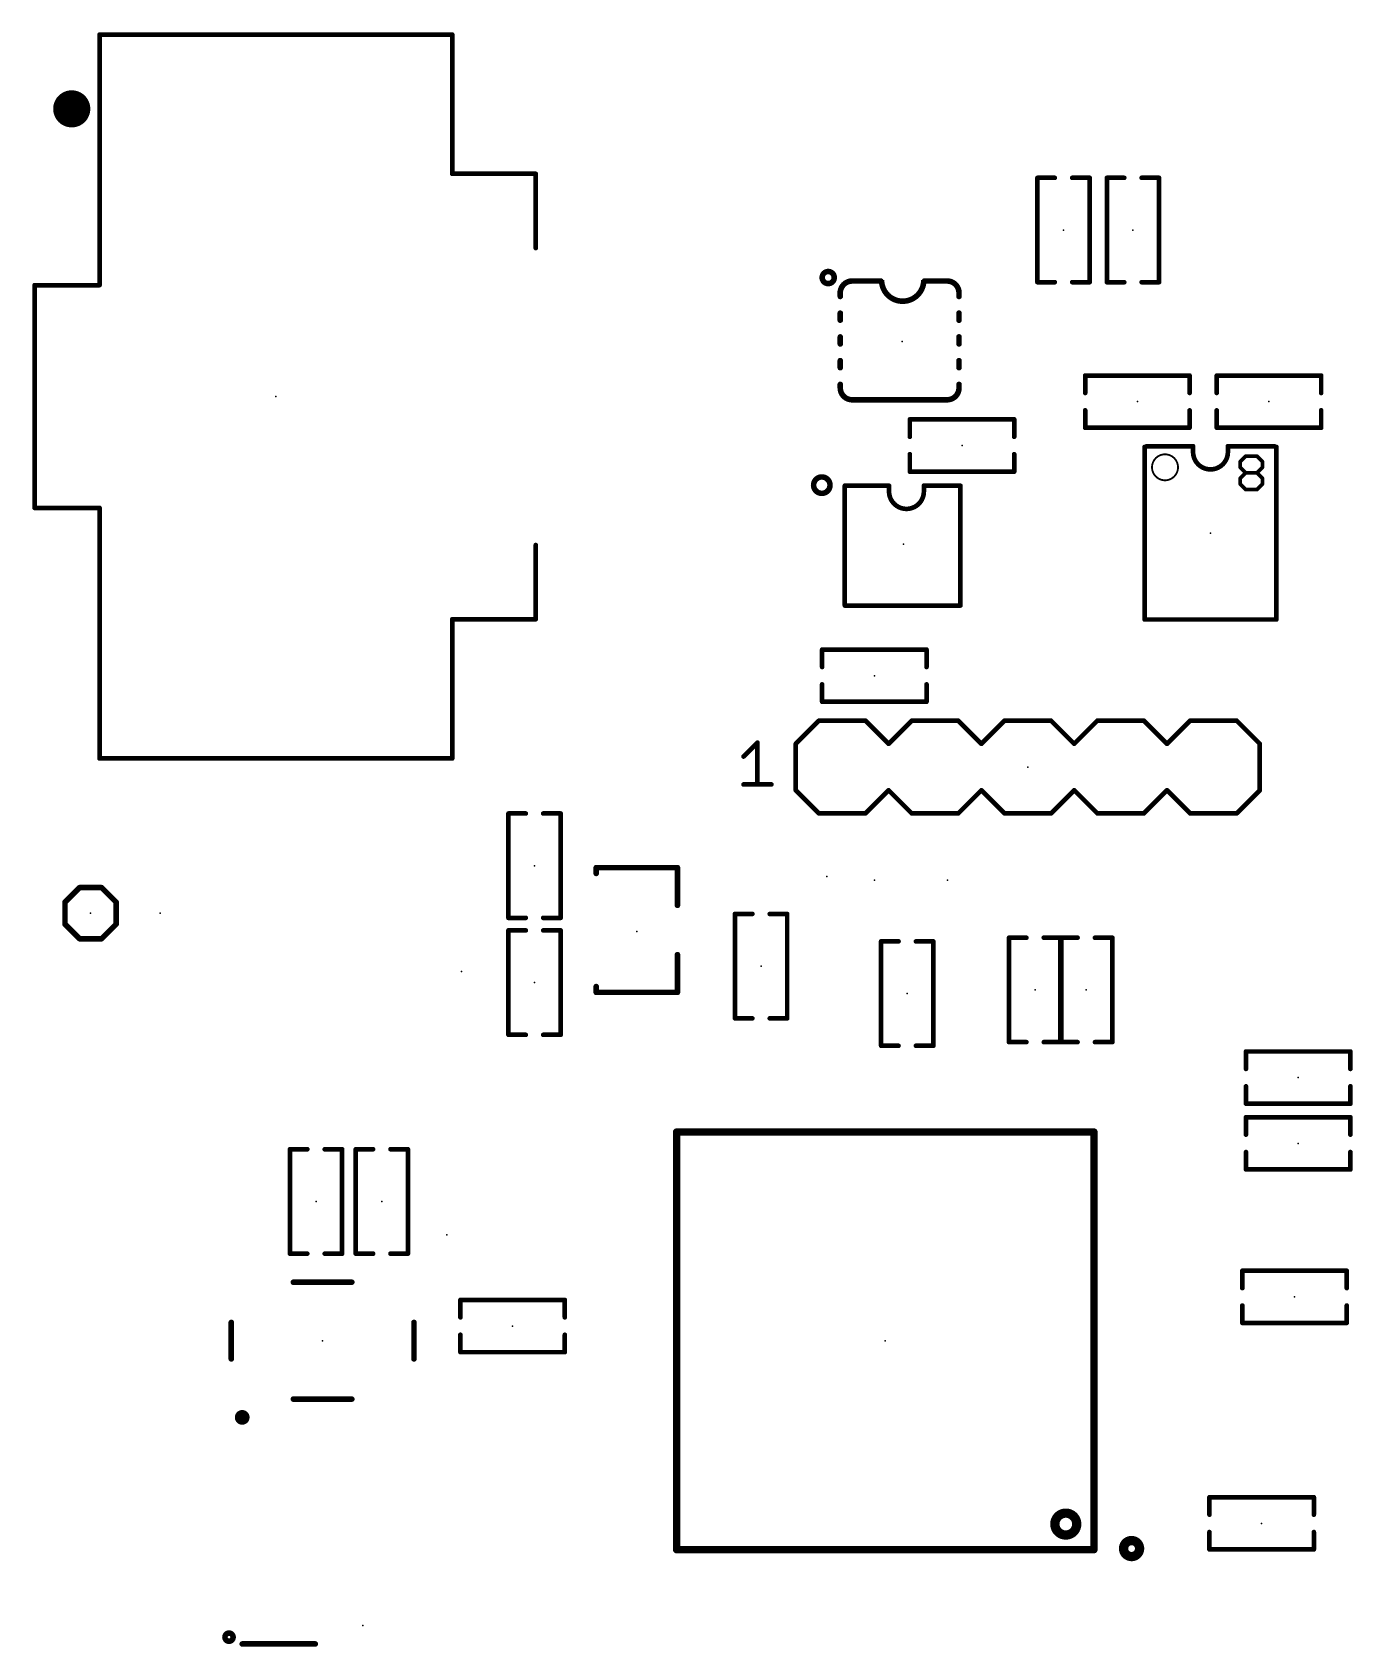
# Model space of a CAD drawing. Extents: x -49 to 146, y -19 to 112.
# Drawn here: x 79.95 to 116.09, y 25.52 to 69.71 of the extents above; entities that cross this region are included whole.
import ezdxf

# ---------------------------------------------------------------- set-up
doc = ezdxf.new("R2010")
doc.units = 0
doc.layers.add('21', color=253, linetype='CONTINUOUS')
doc.layers.add('23', color=7, linetype='CONTINUOUS')

msp = doc.modelspace()

# ---------------------------------------------------------------- linework, layer by layer
at = {"layer": '21'}
for points, const_width in [([(81.796, 69.6778, 1), (81.796, 69.6142)], 0.0635), ([(81.8278, 69.646, 1), (81.7643, 69.646)], 0.0635), ([(91.4798, 69.646, 1), (91.4163, 69.646)], 0.0635), ([(91.448, 69.6142, 1), (91.448, 69.6778)], 0.0635), ([(81.034, 67.36, 1), (81.034, 67.868, 1), (81.034, 67.36)], 0.508), ([(91.448, 65.8678, 1), (91.448, 65.8042)], 0.0635), ([(91.4163, 65.836, 1), (91.4798, 65.836)], 0.0635), ([(93.7658, 65.836, 1), (93.7023, 65.836)], 0.0635), ([(93.734, 65.8042, 1), (93.734, 65.8678)], 0.0635), ([(107.4954, 65.7268, 1), (107.4318, 65.7268)], 0.0635), ([(107.4636, 65.7585, 1), (107.4636, 65.695)], 0.0635), ([(107.9399, 65.695, 1), (107.9399, 65.7585)], 0.0635), ([(108.4161, 65.7585, 1), (108.4161, 65.695)], 0.0635), ([(108.9242, 65.7268, 1), (108.8607, 65.7268)], 0.0635), ([(108.8924, 65.695, 1), (108.8924, 65.7585)], 0.0635), ([(109.3636, 65.7585, 1), (109.3636, 65.695)], 0.0635), ([(109.3954, 65.7268, 1), (109.3319, 65.7268)], 0.0635), ([(109.8399, 65.695, 1), (109.8399, 65.7585)], 0.0635), ([(110.3161, 65.7585, 1), (110.3161, 65.695)], 0.0635), ([(110.8242, 65.7268, 1), (110.7606, 65.7268)], 0.0635), ([(110.7924, 65.695, 1), (110.7924, 65.7585)], 0.0635), ([(93.7023, 63.804, 1), (93.7658, 63.804)], 0.0635), ([(101.7376, 62.8314, 1), (101.7376, 63.1616, 1), (101.7376, 62.8314)], 0.1524), ([(80.0498, 62.788, 1), (79.9862, 62.788)], 0.0635), ([(80.018, 62.8198, 1), (80.018, 62.7563)], 0.0635), ([(81.7643, 62.788, 1), (81.8278, 62.788)], 0.0635), ([(81.796, 62.7563, 1), (81.796, 62.8198)], 0.0635), ([(102.3923, 62.9017, 0.4142), (102.0673, 62.5767)], 0.1524), ([(102.3923, 62.9398, 1), (102.3923, 62.8636)], 0.0762), ([(102.3923, 62.8636, 1), (102.3923, 62.9398)], 0.0762), ([(103.198, 62.9267, 1), (104.3537, 62.9267)], 0.1524), ([(103.1762, 62.8636, 1), (103.1762, 62.9398)], 0.0762), ([(104.3735, 62.9398, 1), (104.3735, 62.8636)], 0.0762), ([(105.3173, 62.5767, 0.4142), (104.9923, 62.9017)], 0.1524), ([(104.9923, 62.9398, 1), (104.9923, 62.8636)], 0.0762), ([(104.9923, 62.8636, 1), (104.9923, 62.9398)], 0.0762), ([(107.4318, 62.8692, 1), (107.4954, 62.8692)], 0.0635), ([(107.4636, 62.901, 1), (107.4636, 62.8375)], 0.0635), ([(107.9399, 62.8375, 1), (107.9399, 62.901)], 0.0635), ([(108.4161, 62.901, 1), (108.4161, 62.8375)], 0.0635), ([(108.8607, 62.8692, 1), (108.9242, 62.8692)], 0.0635), ([(108.8924, 62.8375, 1), (108.8924, 62.901)], 0.0635), ([(109.3636, 62.901, 1), (109.3636, 62.8375)], 0.0635), ([(109.3319, 62.8692, 1), (109.3954, 62.8692)], 0.0635), ([(109.8399, 62.8375, 1), (109.8399, 62.901)], 0.0635), ([(110.3161, 62.901, 1), (110.3161, 62.8375)], 0.0635), ([(110.7606, 62.8692, 1), (110.8242, 62.8692)], 0.0635), ([(110.7924, 62.8375, 1), (110.7924, 62.901)], 0.0635), ([(102.1054, 62.6167, 1), (102.0292, 62.6167)], 0.0762), ([(102.0292, 62.5767, 1), (102.1054, 62.5767)], 0.0762), ([(102.0292, 62.4797, 1), (102.1054, 62.4797)], 0.0762), ([(105.3554, 62.5767, 1), (105.2792, 62.5767)], 0.0762), ([(105.2792, 62.5767, 1), (105.3554, 62.5767)], 0.0762), ([(105.2792, 62.4797, 1), (105.3554, 62.4797)], 0.0762), ([(102.1054, 62.0227, 1), (102.0292, 62.0227)], 0.0762), ([(102.0292, 61.8297, 1), (102.1054, 61.8297)], 0.0762), ([(105.3554, 62.0227, 1), (105.2792, 62.0227)], 0.0762), ([(105.2792, 61.8297, 1), (105.3554, 61.8297)], 0.0762), ([(102.1054, 61.3727, 1), (102.0292, 61.3727)], 0.0762), ([(105.3554, 61.3727, 1), (105.2792, 61.3727)], 0.0762), ([(102.0292, 61.1797, 1), (102.1054, 61.1797)], 0.0762), ([(105.2792, 61.1797, 1), (105.3554, 61.1797)], 0.0762), ([(102.1054, 60.7227, 1), (102.0292, 60.7227)], 0.0762), ([(102.0292, 60.5297, 1), (102.1054, 60.5297)], 0.0762), ([(105.3554, 60.7227, 1), (105.2792, 60.7227)], 0.0762), ([(105.2792, 60.5297, 1), (105.3554, 60.5297)], 0.0762), ([(102.1054, 60.0727, 1), (102.0292, 60.0727)], 0.0762), ([(105.3554, 60.0727, 1), (105.2792, 60.0727)], 0.0762), ([(108.7712, 60.3462, 1), (108.7712, 60.2827)], 0.0635), ([(108.803, 60.3144, 1), (108.7395, 60.3144)], 0.0635), ([(111.6606, 60.3144, 1), (111.597, 60.3144)], 0.0635), ([(111.6288, 60.2827, 1), (111.6288, 60.3462)], 0.0635), ([(112.403, 60.3144, 1), (112.3394, 60.3144)], 0.0635), ([(112.3712, 60.3462, 1), (112.3712, 60.2827)], 0.0635), ([(115.2606, 60.3144, 1), (115.1971, 60.3144)], 0.0635), ([(115.2288, 60.2827, 1), (115.2288, 60.3462)], 0.0635), ([(102.0673, 59.9767, 0.4142), (102.3923, 59.6517)], 0.1524), ([(102.1054, 59.9767, 1), (102.0292, 59.9767)], 0.0762), ([(102.0292, 59.9767, 1), (102.1054, 59.9767)], 0.0762), ([(102.3923, 59.6898, 1), (102.3923, 59.6136)], 0.0762), ([(102.3923, 59.6136, 1), (102.3923, 59.6898)], 0.0762), ([(104.9923, 59.6517, 0.4142), (105.3173, 59.9767)], 0.1524), ([(104.9923, 59.6898, 1), (104.9923, 59.6136)], 0.0762), ([(104.9923, 59.6136, 1), (104.9923, 59.6898)], 0.0762), ([(105.3554, 59.9767, 1), (105.2792, 59.9767)], 0.0762), ([(105.2792, 59.9767, 1), (105.3554, 59.9767)], 0.0762), ([(108.7395, 59.8381, 1), (108.803, 59.8381)], 0.0635), ([(111.597, 59.8381, 1), (111.6606, 59.8381)], 0.0635), ([(112.3394, 59.8381, 1), (112.403, 59.8381)], 0.0635), ([(115.1971, 59.8381, 1), (115.2606, 59.8381)], 0.0635), ([(108.803, 59.3619, 1), (108.7395, 59.3619)], 0.0635), ([(111.6606, 59.3619, 1), (111.597, 59.3619)], 0.0635), ([(112.403, 59.3619, 1), (112.3394, 59.3619)], 0.0635), ([(115.2606, 59.3619, 1), (115.1971, 59.3619)], 0.0635), ([(103.9712, 59.1462, 1), (103.9712, 59.0827)], 0.0635), ([(104.003, 59.1144, 1), (103.9395, 59.1144)], 0.0635), ([(106.8606, 59.1144, 1), (106.797, 59.1144)], 0.0635), ([(106.8288, 59.0827, 1), (106.8288, 59.1462)], 0.0635), ([(108.7712, 58.9174, 1), (108.7712, 58.8539)], 0.0635), ([(108.7395, 58.8856, 1), (108.803, 58.8856)], 0.0635), ([(111.597, 58.8856, 1), (111.6606, 58.8856)], 0.0635), ([(111.6288, 58.8539, 1), (111.6288, 58.9174)], 0.0635), ([(112.3394, 58.8856, 1), (112.403, 58.8856)], 0.0635), ([(112.3712, 58.9174, 1), (112.3712, 58.8539)], 0.0635), ([(115.1971, 58.8856, 1), (115.2606, 58.8856)], 0.0635), ([(115.2288, 58.8539, 1), (115.2288, 58.9174)], 0.0635), ([(103.9395, 58.6381, 1), (104.003, 58.6381)], 0.0635), ([(106.797, 58.6381, 1), (106.8606, 58.6381)], 0.0635), ([(110.4284, 58.3622, 1), (110.3649, 58.3622)], 0.0635), ([(110.4537, 58.413, 1), (110.4537, 58.3494)], 0.0635), ([(111.7555, 58.3812, 1), (111.692, 58.3812)], 0.0635), ([(111.7237, 58.3494, 1), (111.7237, 58.413)], 0.0635), ([(112.6763, 58.413, 1), (112.6763, 58.3494)], 0.0635), ([(112.7081, 58.3812, 1), (112.6446, 58.3812)], 0.0635), ([(113.9463, 58.3494, 1), (113.9463, 58.413)], 0.0635), ([(114.0352, 58.3622, 1), (113.9716, 58.3622)], 0.0635), ([(104.003, 58.1619, 1), (103.9395, 58.1619)], 0.0635), ([(106.8606, 58.1619, 1), (106.797, 58.1619)], 0.0635), ([(110.9554, 57.4478, 1), (110.9554, 58.159, 1), (110.9554, 57.4478)], 0.0508), ([(111.7237, 58.2225, 1), (112.6763, 58.2225)], 0.127), ([(111.7555, 58.2225, 1), (111.692, 58.2225)], 0.0635), ([(111.692, 58.2225, 1), (111.7555, 58.2225)], 0.0635), ([(112.7081, 58.2225, 1), (112.6446, 58.2225)], 0.0635), ([(112.6446, 58.2225, 1), (112.7081, 58.2225)], 0.0635), ([(113.0382, 57.9565, 1), (112.9874, 57.9565)], 0.0508), ([(112.9948, 57.9744, 1), (113.0308, 57.9385)], 0.0508), ([(113.1653, 58.1344, 1), (113.1653, 58.0836)], 0.0508), ([(113.1833, 58.091, 1), (113.1474, 58.1269)], 0.0508), ([(113.4884, 58.1269, 1), (113.4524, 58.091)], 0.0508), ([(113.4704, 58.0836, 1), (113.4704, 58.1344)], 0.0508), ([(113.6483, 57.9565, 1), (113.5975, 57.9565)], 0.0508), ([(113.605, 57.9385, 1), (113.6409, 57.9744)], 0.0508), ([(101.5625, 57.0906, 1), (101.5625, 57.5394, 1), (101.5625, 57.0906)], 0.1524), ([(103.9712, 57.7174, 1), (103.9712, 57.6538)], 0.0635), ([(103.9395, 57.6856, 1), (104.003, 57.6856)], 0.0635), ([(106.797, 57.6856, 1), (106.8606, 57.6856)], 0.0635), ([(106.8288, 57.6538, 1), (106.8288, 57.7174)], 0.0635), ([(113.0308, 57.8219, 1), (112.9948, 57.786)], 0.0508), ([(112.9874, 57.8039, 1), (113.0382, 57.8039)], 0.0508), ([(113.0382, 57.4989, 1), (112.9874, 57.4989)], 0.0508), ([(112.9948, 57.5168, 1), (113.0308, 57.4809)], 0.0508), ([(113.1653, 57.6768, 1), (113.1653, 57.626)], 0.0508), ([(113.1833, 57.6334, 1), (113.1474, 57.6694)], 0.0508), ([(113.1474, 57.6334, 1), (113.1833, 57.6694)], 0.0508), ([(113.4884, 57.6694, 1), (113.4524, 57.6334)], 0.0508), ([(113.4524, 57.6694, 1), (113.4884, 57.6334)], 0.0508), ([(113.4704, 57.626, 1), (113.4704, 57.6768)], 0.0508), ([(113.5975, 57.8039, 1), (113.6483, 57.8039)], 0.0508), ([(113.6483, 57.4989, 1), (113.5975, 57.4989)], 0.0508), ([(113.6409, 57.786, 1), (113.605, 57.8219)], 0.0508), ([(113.605, 57.4809, 1), (113.6409, 57.5168)], 0.0508), ([(102.2236, 57.2992, 1), (102.16, 57.2992)], 0.0635), ([(102.1962, 57.3317, 1), (102.1962, 57.2683)], 0.0635), ([(103.4349, 57.2999, 1), (103.3714, 57.2999)], 0.0635), ([(103.4031, 57.1412, 1), (104.3557, 57.1412)], 0.127), ([(103.4349, 57.1412, 1), (103.3714, 57.1412)], 0.0635), ([(103.3714, 57.1412, 1), (103.4349, 57.1412)], 0.0635), ([(103.4031, 57.2682, 1), (103.4031, 57.3316)], 0.0635), ([(104.3875, 57.2999, 1), (104.3239, 57.2999)], 0.0635), ([(104.3875, 57.1412, 1), (104.3239, 57.1412)], 0.0635), ([(104.3239, 57.1412, 1), (104.3875, 57.1412)], 0.0635), ([(104.3557, 57.3316, 1), (104.3557, 57.2682)], 0.0635), ([(105.3892, 57.2992, 1), (105.3256, 57.2992)], 0.0635), ([(105.3545, 57.2683, 1), (105.3545, 57.3317)], 0.0635), ([(113.0308, 57.3643, 1), (112.9948, 57.3284)], 0.0508), ([(112.9874, 57.3463, 1), (113.0382, 57.3463)], 0.0508), ([(113.1653, 57.2192, 1), (113.1653, 57.1684)], 0.0508), ([(113.1474, 57.1758, 1), (113.1833, 57.2118)], 0.0508), ([(113.4524, 57.2118, 1), (113.4884, 57.1758)], 0.0508), ([(113.4704, 57.1684, 1), (113.4704, 57.2192)], 0.0508), ([(113.5975, 57.3463, 1), (113.6483, 57.3463)], 0.0508), ([(113.6409, 57.3284, 1), (113.605, 57.3643)], 0.0508), ([(80.018, 56.7238, 1), (80.018, 56.6602)], 0.0635), ([(79.9862, 56.692, 1), (80.0498, 56.692)], 0.0635), ([(81.8278, 56.692, 1), (81.7643, 56.692)], 0.0635), ([(81.796, 56.6602, 1), (81.796, 56.7238)], 0.0635), ([(93.7658, 55.676, 1), (93.7023, 55.676)], 0.0635), ([(102.16, 54.02, 1), (102.2236, 54.02)], 0.0635), ([(102.1918, 54.0518, 1), (102.1918, 53.9883)], 0.0635), ([(105.3256, 54.02, 1), (105.3892, 54.02)], 0.0635), ([(105.3574, 53.9883, 1), (105.3574, 54.0518)], 0.0635), ([(91.448, 53.6758, 1), (91.448, 53.6123)], 0.0635), ([(91.4798, 53.644, 1), (91.4163, 53.644)], 0.0635), ([(93.7023, 53.644, 1), (93.7658, 53.644)], 0.0635), ([(93.734, 53.6123, 1), (93.734, 53.6758)], 0.0635), ([(110.3966, 53.6696, 1), (110.3966, 53.6061)], 0.0635), ([(110.3649, 53.6378, 1), (110.4284, 53.6378)], 0.0635), ([(113.9716, 53.6378, 1), (114.0352, 53.6378)], 0.0635), ([(114.0034, 53.6061, 1), (114.0034, 53.6696)], 0.0635), ([(101.5712, 52.8462, 1), (101.5712, 52.7826)], 0.0635), ([(101.603, 52.8144, 1), (101.5395, 52.8144)], 0.0635), ([(104.4606, 52.8144, 1), (104.3971, 52.8144)], 0.0635), ([(104.4288, 52.7826, 1), (104.4288, 52.8462)], 0.0635), ([(101.5395, 52.3381, 1), (101.603, 52.3381)], 0.0635), ([(104.3971, 52.3381, 1), (104.4606, 52.3381)], 0.0635), ([(101.603, 51.8619, 1), (101.5395, 51.8619)], 0.0635), ([(104.4606, 51.8619, 1), (104.3971, 51.8619)], 0.0635), ([(101.5712, 51.4174, 1), (101.5712, 51.3539)], 0.0635), ([(101.5395, 51.3856, 1), (101.603, 51.3856)], 0.0635), ([(104.3971, 51.3856, 1), (104.4606, 51.3856)], 0.0635), ([(104.4288, 51.3539, 1), (104.4288, 51.4174)], 0.0635), ([(101.485, 50.9018, 1), (101.485, 50.8383)], 0.0635), ([(101.5075, 50.8475, 1), (101.4625, 50.8925)], 0.0635), ([(102.7775, 50.8925, 1), (102.7325, 50.8475)], 0.0635), ([(102.755, 50.8383, 1), (102.755, 50.9018)], 0.0635), ([(104.025, 50.9018, 1), (104.025, 50.8383)], 0.0635), ([(104.0475, 50.8475, 1), (104.0025, 50.8925)], 0.0635), ([(105.3175, 50.8925, 1), (105.2725, 50.8475)], 0.0635), ([(105.295, 50.8383, 1), (105.295, 50.9018)], 0.0635), ([(106.565, 50.9018, 1), (106.565, 50.8383)], 0.0635), ([(106.5875, 50.8475, 1), (106.5425, 50.8925)], 0.0635), ([(107.8575, 50.8925, 1), (107.8125, 50.8475)], 0.0635), ([(107.835, 50.8383, 1), (107.835, 50.9018)], 0.0635), ([(109.105, 50.9018, 1), (109.105, 50.8383)], 0.0635), ([(109.1275, 50.8475, 1), (109.0825, 50.8925)], 0.0635), ([(110.3975, 50.8925, 1), (110.3525, 50.8475)], 0.0635), ([(110.375, 50.8383, 1), (110.375, 50.9018)], 0.0635), ([(111.645, 50.9018, 1), (111.645, 50.8383)], 0.0635), ([(111.6675, 50.8475, 1), (111.6225, 50.8925)], 0.0635), ([(112.9375, 50.8925, 1), (112.8925, 50.8475)], 0.0635), ([(112.915, 50.8383, 1), (112.915, 50.9018)], 0.0635), ([(99.3973, 49.9088, 1), (99.4423, 49.8639)], 0.0635), ([(99.8329, 50.2677, 1), (99.7694, 50.2677)], 0.0635), ([(99.8236, 50.2452, 1), (99.7787, 50.2901)], 0.0635), ([(100.8275, 50.2575, 1), (100.8725, 50.2125)], 0.0635), ([(100.8818, 50.235, 1), (100.8183, 50.235)], 0.0635), ([(103.3675, 50.2575, 1), (103.4125, 50.2125)], 0.0635), ([(103.3675, 50.2125, 1), (103.4125, 50.2575)], 0.0635), ([(105.9075, 50.2575, 1), (105.9525, 50.2125)], 0.0635), ([(105.9075, 50.2125, 1), (105.9525, 50.2575)], 0.0635), ([(108.4475, 50.2575, 1), (108.4925, 50.2125)], 0.0635), ([(108.4475, 50.2125, 1), (108.4925, 50.2575)], 0.0635), ([(110.9875, 50.2575, 1), (111.0325, 50.2125)], 0.0635), ([(110.9875, 50.2125, 1), (111.0325, 50.2575)], 0.0635), ([(113.5818, 50.235, 1), (113.5183, 50.235)], 0.0635), ([(113.5275, 50.2125, 1), (113.5725, 50.2575)], 0.0635), ([(81.796, 49.8658, 1), (81.796, 49.8023)], 0.0635), ([(81.7643, 49.834, 1), (81.8278, 49.834)], 0.0635), ([(91.4163, 49.834, 1), (91.4798, 49.834)], 0.0635), ([(91.448, 49.8023, 1), (91.448, 49.8658)], 0.0635), ([(99.4198, 49.1555, 1), (99.4198, 49.0919)], 0.0635), ([(99.7694, 49.1237, 1), (99.8329, 49.1237)], 0.0635), ([(100.1825, 49.0919, 1), (100.1825, 49.1555)], 0.0635), ([(100.8725, 48.9875, 1), (100.8275, 48.9425)], 0.0635), ([(100.8183, 48.965, 1), (100.8818, 48.965)], 0.0635), ([(103.4125, 48.9875, 1), (103.3675, 48.9425)], 0.0635), ([(103.4125, 48.9425, 1), (103.3675, 48.9875)], 0.0635), ([(105.9525, 48.9875, 1), (105.9075, 48.9425)], 0.0635), ([(105.9525, 48.9425, 1), (105.9075, 48.9875)], 0.0635), ([(108.4925, 48.9875, 1), (108.4475, 48.9425)], 0.0635), ([(108.4925, 48.9425, 1), (108.4475, 48.9875)], 0.0635), ([(111.0325, 48.9875, 1), (110.9875, 48.9425)], 0.0635), ([(111.0325, 48.9425, 1), (110.9875, 48.9875)], 0.0635), ([(113.5183, 48.965, 1), (113.5818, 48.965)], 0.0635), ([(113.5725, 48.9425, 1), (113.5275, 48.9875)], 0.0635), ([(92.9856, 48.3606, 1), (92.9856, 48.297)], 0.0635), ([(93.0174, 48.3288, 1), (92.9539, 48.3288)], 0.0635), ([(93.4619, 48.297, 1), (93.4619, 48.3606)], 0.0635), ([(93.9381, 48.3606, 1), (93.9381, 48.297)], 0.0635), ([(94.4462, 48.3288, 1), (94.3826, 48.3288)], 0.0635), ([(94.4144, 48.297, 1), (94.4144, 48.3606)], 0.0635), ([(101.485, 48.3618, 1), (101.485, 48.2983)], 0.0635), ([(101.4625, 48.3075, 1), (101.5075, 48.3525)], 0.0635), ([(102.7325, 48.3525, 1), (102.7775, 48.3075)], 0.0635), ([(102.755, 48.2983, 1), (102.755, 48.3618)], 0.0635), ([(104.025, 48.3618, 1), (104.025, 48.2983)], 0.0635), ([(104.0025, 48.3075, 1), (104.0475, 48.3525)], 0.0635), ([(105.2725, 48.3525, 1), (105.3175, 48.3075)], 0.0635), ([(105.295, 48.2983, 1), (105.295, 48.3618)], 0.0635), ([(106.565, 48.3618, 1), (106.565, 48.2983)], 0.0635), ([(106.5425, 48.3075, 1), (106.5875, 48.3525)], 0.0635), ([(107.8125, 48.3525, 1), (107.8575, 48.3075)], 0.0635), ([(107.835, 48.2983, 1), (107.835, 48.3618)], 0.0635), ([(109.105, 48.3618, 1), (109.105, 48.2983)], 0.0635), ([(109.0825, 48.3075, 1), (109.1275, 48.3525)], 0.0635), ([(110.3525, 48.3525, 1), (110.3975, 48.3075)], 0.0635), ([(110.375, 48.2983, 1), (110.375, 48.3618)], 0.0635), ([(111.645, 48.3618, 1), (111.645, 48.2983)], 0.0635), ([(111.6225, 48.3075, 1), (111.6675, 48.3525)], 0.0635), ([(112.8925, 48.3525, 1), (112.9375, 48.3075)], 0.0635), ([(112.915, 48.2983, 1), (112.915, 48.3618)], 0.0635), ([(95.3887, 46.8844, 1), (95.3887, 46.8082)], 0.0762), ([(95.4268, 46.8463, 1), (95.3506, 46.8463)], 0.0762), ([(97.6494, 46.8463, 1), (97.5732, 46.8463)], 0.0762), ([(97.6113, 46.8082, 1), (97.6113, 46.8844)], 0.0762), ([(95.3506, 46.6875, 1), (95.4268, 46.6875)], 0.0762), ([(80.8881, 45.9, 1), (80.8119, 45.9)], 0.0762), ([(80.8231, 45.9269, 1), (80.8769, 45.8731)], 0.0762), ([(81.25, 46.3381, 1), (81.25, 46.2619)], 0.0762), ([(81.2769, 46.2731, 1), (81.2231, 46.3269)], 0.0762), ([(81.8769, 46.3269, 1), (81.8231, 46.2731)], 0.0762), ([(81.85, 46.2619, 1), (81.85, 46.3381)], 0.0762), ([(82.2881, 45.9, 1), (82.2119, 45.9)], 0.0762), ([(82.2231, 45.8731, 1), (82.2769, 45.9269)], 0.0762), ([(92.9856, 45.503, 1), (92.9856, 45.4395)], 0.0635), ([(93.4619, 45.4395, 1), (93.4619, 45.503)], 0.0635), ([(93.9381, 45.503, 1), (93.9381, 45.4395)], 0.0635), ([(94.4144, 45.4395, 1), (94.4144, 45.503)], 0.0635), ([(97.5732, 45.8144, 1), (97.6494, 45.8144)], 0.0762), ([(99.1856, 45.6106, 1), (99.1856, 45.547)], 0.0635), ([(99.2174, 45.5788, 1), (99.1539, 45.5788)], 0.0635), ([(99.6619, 45.547, 1), (99.6619, 45.6106)], 0.0635), ([(100.1381, 45.6106, 1), (100.1381, 45.547)], 0.0635), ([(100.6462, 45.5788, 1), (100.5827, 45.5788)], 0.0635), ([(100.6144, 45.547, 1), (100.6144, 45.6106)], 0.0635), ([(80.8119, 45.3, 1), (80.8881, 45.3)], 0.0762), ([(80.8769, 45.3269, 1), (80.8231, 45.2731)], 0.0762), ([(82.2119, 45.3, 1), (82.2881, 45.3)], 0.0762), ([(82.2769, 45.2731, 1), (82.2231, 45.3269)], 0.0762), ([(92.9856, 45.1606, 1), (92.9856, 45.0971)], 0.0635), ([(92.9539, 45.4712, 1), (93.0174, 45.4712)], 0.0635), ([(93.0174, 45.1288, 1), (92.9539, 45.1288)], 0.0635), ([(93.4619, 45.0971, 1), (93.4619, 45.1606)], 0.0635), ([(93.9381, 45.1606, 1), (93.9381, 45.0971)], 0.0635), ([(94.3826, 45.4712, 1), (94.4462, 45.4712)], 0.0635), ([(94.4462, 45.1288, 1), (94.3826, 45.1288)], 0.0635), ([(94.4144, 45.0971, 1), (94.4144, 45.1606)], 0.0635), ([(81.25, 44.9381, 1), (81.25, 44.8619)], 0.0762), ([(81.2231, 44.8731, 1), (81.2769, 44.9269)], 0.0762), ([(81.8231, 44.9269, 1), (81.8769, 44.8731)], 0.0762), ([(81.85, 44.8619, 1), (81.85, 44.9381)], 0.0762), ([(103.1856, 44.8606, 1), (103.1856, 44.797)], 0.0635), ([(103.2174, 44.8288, 1), (103.1539, 44.8288)], 0.0635), ([(103.6619, 44.797, 1), (103.6619, 44.8606)], 0.0635), ([(104.1381, 44.8606, 1), (104.1381, 44.797)], 0.0635), ([(104.6462, 44.8288, 1), (104.5827, 44.8288)], 0.0635), ([(104.6144, 44.797, 1), (104.6144, 44.8606)], 0.0635), ([(106.6856, 44.9606, 1), (106.6856, 44.8971)], 0.0635), ([(106.7174, 44.9288, 1), (106.6539, 44.9288)], 0.0635), ([(107.1619, 44.8971, 1), (107.1619, 44.9606)], 0.0635), ([(107.6381, 44.9606, 1), (107.6381, 44.8971)], 0.0635), ([(108.1174, 44.9288, 1), (108.0538, 44.9288)], 0.0635), ([(108.0856, 44.9606, 1), (108.0856, 44.8971)], 0.0635), ([(108.1462, 44.9288, 1), (108.0827, 44.9288)], 0.0635), ([(108.1144, 44.8971, 1), (108.1144, 44.9606)], 0.0635), ([(108.5619, 44.8971, 1), (108.5619, 44.9606)], 0.0635), ([(109.0381, 44.9606, 1), (109.0381, 44.8971)], 0.0635), ([(109.5462, 44.9288, 1), (109.4827, 44.9288)], 0.0635), ([(109.5144, 44.8971, 1), (109.5144, 44.9606)], 0.0635), ([(97.6494, 44.465, 1), (97.5732, 44.465)], 0.0762), ([(95.4268, 43.5919, 1), (95.3506, 43.5919)], 0.0762), ([(95.3887, 43.4712, 1), (95.3887, 43.395)], 0.0762), ([(95.3506, 43.4331, 1), (95.4268, 43.4331)], 0.0762), ([(97.5732, 43.4331, 1), (97.6494, 43.4331)], 0.0762), ([(97.6113, 43.395, 1), (97.6113, 43.4712)], 0.0762), ([(99.1856, 42.753, 1), (99.1856, 42.6895)], 0.0635), ([(99.1539, 42.7212, 1), (99.2174, 42.7212)], 0.0635), ([(99.6619, 42.6895, 1), (99.6619, 42.753)], 0.0635), ([(100.1381, 42.753, 1), (100.1381, 42.6895)], 0.0635), ([(100.5827, 42.7212, 1), (100.6462, 42.7212)], 0.0635), ([(100.6144, 42.6895, 1), (100.6144, 42.753)], 0.0635), ([(92.9856, 42.303, 1), (92.9856, 42.2394)], 0.0635), ([(92.9539, 42.2712, 1), (93.0174, 42.2712)], 0.0635), ([(93.4619, 42.2394, 1), (93.4619, 42.303)], 0.0635), ([(93.9381, 42.303, 1), (93.9381, 42.2394)], 0.0635), ([(94.3826, 42.2712, 1), (94.4462, 42.2712)], 0.0635), ([(94.4144, 42.2394, 1), (94.4144, 42.303)], 0.0635), ([(103.1856, 42.003, 1), (103.1856, 41.9395)], 0.0635), ([(103.1539, 41.9712, 1), (103.2174, 41.9712)], 0.0635), ([(103.6619, 41.9395, 1), (103.6619, 42.003)], 0.0635), ([(104.1381, 42.003, 1), (104.1381, 41.9395)], 0.0635), ([(104.5827, 41.9712, 1), (104.6462, 41.9712)], 0.0635), ([(104.6144, 41.9395, 1), (104.6144, 42.003)], 0.0635), ([(106.6856, 42.103, 1), (106.6856, 42.0395)], 0.0635), ([(106.6539, 42.0712, 1), (106.7174, 42.0712)], 0.0635), ([(107.1619, 42.0395, 1), (107.1619, 42.103)], 0.0635), ([(107.6381, 42.103, 1), (107.6381, 42.0395)], 0.0635), ([(108.0538, 42.0712, 1), (108.1174, 42.0712)], 0.0635), ([(108.0856, 42.103, 1), (108.0856, 42.0395)], 0.0635), ([(108.0827, 42.0712, 1), (108.1462, 42.0712)], 0.0635), ([(108.1144, 42.0395, 1), (108.1144, 42.103)], 0.0635), ([(108.5619, 42.0395, 1), (108.5619, 42.103)], 0.0635), ([(109.0381, 42.103, 1), (109.0381, 42.0395)], 0.0635), ([(109.4827, 42.0712, 1), (109.5462, 42.0712)], 0.0635), ([(109.5144, 42.0395, 1), (109.5144, 42.103)], 0.0635), ([(113.203, 41.8144, 1), (113.1394, 41.8144)], 0.0635), ([(113.1712, 41.8462, 1), (113.1712, 41.7826)], 0.0635), ([(116.0606, 41.8144, 1), (115.9971, 41.8144)], 0.0635), ([(116.0288, 41.7826, 1), (116.0288, 41.8462)], 0.0635), ([(113.1394, 41.3381, 1), (113.203, 41.3381)], 0.0635), ([(115.9971, 41.3381, 1), (116.0606, 41.3381)], 0.0635), ([(113.203, 40.8619, 1), (113.1394, 40.8619)], 0.0635), ([(116.0606, 40.8619, 1), (115.9971, 40.8619)], 0.0635), ([(113.1394, 40.3856, 1), (113.203, 40.3856)], 0.0635), ([(113.1712, 40.4174, 1), (113.1712, 40.3539)], 0.0635), ([(115.9971, 40.3856, 1), (116.0606, 40.3856)], 0.0635), ([(116.0288, 40.3539, 1), (116.0288, 40.4174)], 0.0635), ([(113.203, 40.0144, 1), (113.1394, 40.0144)], 0.0635), ([(113.1712, 40.0462, 1), (113.1712, 39.9826)], 0.0635), ([(116.0606, 40.0144, 1), (115.9971, 40.0144)], 0.0635), ([(116.0288, 39.9826, 1), (116.0288, 40.0462)], 0.0635), ([(97.6408, 39.61, 1), (97.5392, 39.61)], 0.1016), ([(97.59, 39.6608, 1), (97.59, 39.5592)], 0.1016), ([(109.0608, 39.61, 1), (108.9592, 39.61)], 0.1016), ([(109.01, 39.5592, 1), (109.01, 39.6608)], 0.1016), ([(113.1394, 39.5381, 1), (113.203, 39.5381)], 0.0635), ([(115.9971, 39.5381, 1), (116.0606, 39.5381)], 0.0635), ([(87.0374, 39.1388, 1), (86.9738, 39.1388)], 0.0635), ([(87.0056, 39.1706, 1), (87.0056, 39.1071)], 0.0635), ([(87.4819, 39.1071, 1), (87.4819, 39.1706)], 0.0635), ([(87.9581, 39.1706, 1), (87.9581, 39.1071)], 0.0635), ([(88.4662, 39.1388, 1), (88.4027, 39.1388)], 0.0635), ([(88.4344, 39.1071, 1), (88.4344, 39.1706)], 0.0635), ([(88.8374, 39.1388, 1), (88.7738, 39.1388)], 0.0635), ([(88.8056, 39.1706, 1), (88.8056, 39.1071)], 0.0635), ([(89.2819, 39.1071, 1), (89.2819, 39.1706)], 0.0635), ([(89.7581, 39.1706, 1), (89.7581, 39.1071)], 0.0635), ([(90.2662, 39.1388, 1), (90.2027, 39.1388)], 0.0635), ([(90.2344, 39.1071, 1), (90.2344, 39.1706)], 0.0635), ([(113.203, 39.0619, 1), (113.1394, 39.0619)], 0.0635), ([(116.0606, 39.0619, 1), (115.9971, 39.0619)], 0.0635), ([(113.1712, 38.6174, 1), (113.1712, 38.5538)], 0.0635), ([(113.1394, 38.5856, 1), (113.203, 38.5856)], 0.0635), ([(115.9971, 38.5856, 1), (116.0606, 38.5856)], 0.0635), ([(116.0288, 38.5538, 1), (116.0288, 38.6174)], 0.0635), ([(87.0056, 36.313, 1), (87.0056, 36.2494)], 0.0635), ([(86.9738, 36.2812, 1), (87.0374, 36.2812)], 0.0635), ([(87.4819, 36.2494, 1), (87.4819, 36.313)], 0.0635), ([(87.9581, 36.313, 1), (87.9581, 36.2494)], 0.0635), ([(88.4027, 36.2812, 1), (88.4662, 36.2812)], 0.0635), ([(88.4344, 36.2494, 1), (88.4344, 36.313)], 0.0635), ([(88.8056, 36.313, 1), (88.8056, 36.2494)], 0.0635), ([(88.7738, 36.2812, 1), (88.8374, 36.2812)], 0.0635), ([(89.2819, 36.2494, 1), (89.2819, 36.313)], 0.0635), ([(89.7581, 36.313, 1), (89.7581, 36.2494)], 0.0635), ([(90.2027, 36.2812, 1), (90.2662, 36.2812)], 0.0635), ([(90.2344, 36.2494, 1), (90.2344, 36.313)], 0.0635), ([(113.0712, 35.8462, 1), (113.0712, 35.7826)], 0.0635), ([(113.103, 35.8144, 1), (113.0395, 35.8144)], 0.0635), ([(115.9606, 35.8144, 1), (115.8971, 35.8144)], 0.0635), ([(115.9288, 35.7826, 1), (115.9288, 35.8462)], 0.0635), ([(87.1, 35.5381, 1), (87.1, 35.4619)], 0.0762), ([(88.7, 35.4619, 1), (88.7, 35.5381)], 0.0762), ([(113.0395, 35.3381, 1), (113.103, 35.3381)], 0.0635), ([(115.8971, 35.3381, 1), (115.9606, 35.3381)], 0.0635), ([(91.6712, 35.0462, 1), (91.6712, 34.9826)], 0.0635), ([(91.703, 35.0144, 1), (91.6394, 35.0144)], 0.0635), ([(94.5606, 35.0144, 1), (94.4971, 35.0144)], 0.0635), ([(94.5288, 34.9826, 1), (94.5288, 35.0462)], 0.0635), ([(113.103, 34.8619, 1), (113.0395, 34.8619)], 0.0635), ([(115.9606, 34.8619, 1), (115.8971, 34.8619)], 0.0635), ([(85.4381, 34.4, 1), (85.3619, 34.4)], 0.0762), ([(90.4381, 34.4, 1), (90.3619, 34.4)], 0.0762), ([(91.6394, 34.5381, 1), (91.703, 34.5381)], 0.0635), ([(94.4971, 34.5381, 1), (94.5606, 34.5381)], 0.0635), ([(91.703, 34.0619, 1), (91.6394, 34.0619)], 0.0635), ([(94.5606, 34.0619, 1), (94.4971, 34.0619)], 0.0635), ([(113.0712, 34.4174, 1), (113.0712, 34.3539)], 0.0635), ([(113.0395, 34.3856, 1), (113.103, 34.3856)], 0.0635), ([(115.8971, 34.3856, 1), (115.9606, 34.3856)], 0.0635), ([(115.9288, 34.3539, 1), (115.9288, 34.4174)], 0.0635), ([(91.6712, 33.6174, 1), (91.6712, 33.5538)], 0.0635), ([(91.6394, 33.5856, 1), (91.703, 33.5856)], 0.0635), ([(94.4971, 33.5856, 1), (94.5606, 33.5856)], 0.0635), ([(94.5288, 33.5538, 1), (94.5288, 33.6174)], 0.0635), ([(85.3619, 33.4, 1), (85.4381, 33.4)], 0.0762), ([(90.3619, 33.4, 1), (90.4381, 33.4)], 0.0762), ([(87.1, 32.3381, 1), (87.1, 32.2619)], 0.0762), ([(88.7, 32.2619, 1), (88.7, 32.3381)], 0.0762), ([(85.7, 31.7, 1), (85.7, 31.9, 1), (85.7, 31.7)], 0.2032), ([(112.203, 29.6144, 1), (112.1394, 29.6144)], 0.0635), ([(112.1712, 29.6461, 1), (112.1712, 29.5827)], 0.0635), ([(115.0606, 29.6144, 1), (114.9971, 29.6144)], 0.0635), ([(115.0288, 29.5827, 1), (115.0288, 29.6461)], 0.0635), ([(108.24, 28.5804, 1), (108.24, 29.1796, 1), (108.24, 28.5804)], 0.254), ([(112.1394, 29.1381, 1), (112.203, 29.1381)], 0.0635), ([(114.9971, 29.1381, 1), (115.0606, 29.1381)], 0.0635), ([(112.203, 28.6619, 1), (112.1394, 28.6619)], 0.0635), ([(115.0606, 28.6619, 1), (114.9971, 28.6619)], 0.0635), ([(97.59, 28.2308, 1), (97.59, 28.1292)], 0.1016), ([(109.01, 28.1292, 1), (109.01, 28.2308)], 0.1016), ([(110.04, 27.9907, 1), (110.04, 28.4293, 1), (110.04, 27.9907)], 0.254), ([(97.5392, 28.18, 1), (97.6408, 28.18)], 0.1016), ([(108.9592, 28.18, 1), (109.0608, 28.18)], 0.1016), ([(112.1394, 28.1856, 1), (112.203, 28.1856)], 0.0635), ([(112.1712, 28.2173, 1), (112.1712, 28.1539)], 0.0635), ([(114.9971, 28.1856, 1), (115.0606, 28.1856)], 0.0635), ([(115.0288, 28.1539, 1), (115.0288, 28.2173)], 0.0635), ([(85.3387, 25.6732, 1), (85.3387, 25.8968, 1), (85.3387, 25.6732)], 0.1524), ([(85.7, 25.6381, 1), (85.7, 25.5619)], 0.0762), ([(87.7, 25.5619, 1), (87.7, 25.6381)], 0.0762)]:
    msp.add_lwpolyline(points, format="xyb", dxfattribs=dict(at, const_width=const_width))
for points, const_width in [([(81.796, 69.646), (91.448, 69.646)], 0.127), ([(81.796, 69.646), (81.796, 62.788)], 0.127), ([(91.448, 69.646), (91.448, 65.836)], 0.127), ([(91.448, 65.836), (93.734, 65.836)], 0.127), ([(93.734, 65.836), (93.734, 63.804)], 0.127), ([(107.4636, 62.8692), (107.4636, 65.7268)], 0.127), ([(107.4636, 65.7268), (107.9399, 65.7268)], 0.127), ([(108.8924, 65.7268), (108.4161, 65.7268)], 0.127), ([(108.8924, 62.8692), (108.8924, 65.7268)], 0.127), ([(109.3636, 62.8692), (109.3636, 65.7268)], 0.127), ([(109.3636, 65.7268), (109.8399, 65.7268)], 0.127), ([(110.7924, 65.7268), (110.3161, 65.7268)], 0.127), ([(110.7924, 62.8692), (110.7924, 65.7268)], 0.127), ([(81.796, 62.788), (80.018, 62.788)], 0.127), ([(80.018, 62.788), (80.018, 56.692)], 0.127), ([(102.3923, 62.9017), (103.1762, 62.9017)], 0.1524), ([(104.3735, 62.9017), (104.9923, 62.9017)], 0.1524), ([(107.9399, 62.8692), (107.4636, 62.8692)], 0.127), ([(108.4161, 62.8692), (108.8924, 62.8692)], 0.127), ([(109.8399, 62.8692), (109.3636, 62.8692)], 0.127), ([(110.3161, 62.8692), (110.7924, 62.8692)], 0.127), ([(102.0673, 62.6167), (102.0673, 62.4797)], 0.1524), ([(105.3173, 62.5767), (105.3173, 62.4797)], 0.1524), ([(102.0673, 62.0227), (102.0673, 61.8297)], 0.1524), ([(105.3173, 62.0227), (105.3173, 61.8297)], 0.1524), ([(102.0673, 61.3727), (102.0673, 61.1797)], 0.1524), ([(105.3173, 61.3727), (105.3173, 61.1797)], 0.1524), ([(102.0673, 60.7227), (102.0673, 60.5297)], 0.1524), ([(105.3173, 60.7227), (105.3173, 60.5297)], 0.1524), ([(102.0673, 60.0727), (102.0673, 59.9767)], 0.1524), ([(105.3173, 60.0727), (105.3173, 59.9767)], 0.1524), ([(111.6288, 60.3144), (108.7712, 60.3144)], 0.127), ([(108.7712, 60.3144), (108.7712, 59.8381)], 0.127), ([(111.6288, 59.8381), (111.6288, 60.3144)], 0.127), ([(115.2288, 60.3144), (112.3712, 60.3144)], 0.127), ([(112.3712, 60.3144), (112.3712, 59.8381)], 0.127), ([(115.2288, 59.8381), (115.2288, 60.3144)], 0.127), ([(104.9923, 59.6517), (102.3923, 59.6517)], 0.1524), ([(108.7712, 58.8856), (108.7712, 59.3619)], 0.127), ([(111.6288, 59.3619), (111.6288, 58.8856)], 0.127), ([(112.3712, 58.8856), (112.3712, 59.3619)], 0.127), ([(115.2288, 59.3619), (115.2288, 58.8856)], 0.127), ([(106.8288, 59.1144), (103.9712, 59.1144)], 0.127), ([(103.9712, 59.1144), (103.9712, 58.6381)], 0.127), ([(106.8288, 58.6381), (106.8288, 59.1144)], 0.127), ([(111.6288, 58.8856), (108.7712, 58.8856)], 0.127), ([(115.2288, 58.8856), (112.3712, 58.8856)], 0.127), ([(110.3966, 58.3622), (110.3966, 53.6378)], 0.127), ([(111.7237, 58.3812), (110.4537, 58.3812)], 0.127), ([(111.7237, 58.2225), (111.7237, 58.3812)], 0.127), ([(112.6763, 58.2225), (112.6763, 58.3812)], 0.127), ([(112.6763, 58.3812), (113.9463, 58.3812)], 0.127), ([(114.0034, 53.6378), (114.0034, 58.3622)], 0.127), ([(103.9712, 57.6856), (103.9712, 58.1619)], 0.127), ([(106.8288, 58.1619), (106.8288, 57.6856)], 0.127), ([(113.0128, 57.9565), (113.1653, 58.109)], 0.1016), ([(113.0128, 57.8039), (113.0128, 57.9565)], 0.1016), ([(113.1653, 58.109), (113.4704, 58.109)], 0.1016), ([(113.4704, 58.109), (113.6229, 57.9565)], 0.1016), ([(113.6229, 57.9565), (113.6229, 57.8039)], 0.1016), ([(106.8288, 57.6856), (103.9712, 57.6856)], 0.127), ([(113.1653, 57.6514), (113.0128, 57.8039)], 0.1016), ([(113.0128, 57.4989), (113.1653, 57.6514)], 0.1016), ([(113.0128, 57.3463), (113.0128, 57.4989)], 0.1016), ([(113.1653, 57.6514), (113.4704, 57.6514)], 0.1016), ([(113.6229, 57.8039), (113.4704, 57.6514)], 0.1016), ([(113.4704, 57.6514), (113.6229, 57.4989)], 0.1016), ([(113.6229, 57.4989), (113.6229, 57.3463)], 0.1016), ([(102.1918, 57.2992), (102.1918, 54.02)], 0.127), ([(103.4031, 57.2999), (102.1962, 57.3)], 0.127), ([(103.4031, 57.1412), (103.4031, 57.2999)], 0.127), ([(104.3557, 57.2999), (105.3545, 57.3)], 0.127), ([(104.3557, 57.1412), (104.3557, 57.2999)], 0.127), ([(105.3574, 54.02), (105.3574, 57.2992)], 0.127), ([(113.1653, 57.1938), (113.0128, 57.3463)], 0.1016), ([(113.4704, 57.1938), (113.1653, 57.1938)], 0.1016), ([(113.6229, 57.3463), (113.4704, 57.1938)], 0.1016), ([(80.018, 56.692), (81.796, 56.692)], 0.127), ([(81.796, 56.692), (81.796, 49.834)], 0.127), ([(93.734, 53.644), (93.734, 55.676)], 0.127), ([(105.3574, 54.02), (102.1918, 54.02)], 0.127), ([(91.448, 49.834), (91.448, 53.644)], 0.127), ([(91.448, 53.644), (93.734, 53.644)], 0.127), ([(110.3966, 53.6378), (114.0034, 53.6378)], 0.127), ([(101.5712, 52.3381), (101.5712, 52.8144)], 0.127), ([(101.5712, 52.8144), (104.4288, 52.8144)], 0.127), ([(104.4288, 52.8144), (104.4288, 52.3381)], 0.127), ([(101.5712, 51.8619), (101.5712, 51.3856)], 0.127), ([(104.4288, 51.3856), (104.4288, 51.8619)], 0.127), ([(101.5712, 51.3856), (104.4288, 51.3856)], 0.127), ([(101.485, 50.87), (100.85, 50.235)], 0.127), ([(101.485, 50.87), (102.755, 50.87)], 0.127), ([(102.755, 50.87), (103.39, 50.235)], 0.127), ([(103.39, 50.235), (104.025, 50.87)], 0.127), ([(104.025, 50.87), (105.295, 50.87)], 0.127), ([(105.295, 50.87), (105.93, 50.235)], 0.127), ([(105.93, 50.235), (106.565, 50.87)], 0.127), ([(106.565, 50.87), (107.835, 50.87)], 0.127), ([(107.835, 50.87), (108.47, 50.235)], 0.127), ([(109.105, 50.87), (108.47, 50.235)], 0.127), ([(109.105, 50.87), (110.375, 50.87)], 0.127), ([(110.375, 50.87), (111.01, 50.235)], 0.127), ([(111.01, 50.235), (111.645, 50.87)], 0.127), ([(111.645, 50.87), (112.915, 50.87)], 0.127), ([(112.915, 50.87), (113.55, 50.235)], 0.127), ([(99.4198, 49.8864), (99.8011, 50.2677)], 0.127), ([(99.8011, 50.2677), (99.8011, 49.1237)], 0.127), ([(100.85, 50.235), (100.85, 48.965)], 0.127), ([(113.55, 50.235), (113.55, 48.965)], 0.127), ([(81.796, 49.834), (91.448, 49.834)], 0.127), ([(99.4198, 49.1237), (100.1825, 49.1237)], 0.127), ([(100.85, 48.965), (101.485, 48.33)], 0.127), ([(103.39, 48.965), (102.755, 48.33)], 0.127), ([(104.025, 48.33), (103.39, 48.965)], 0.127), ([(105.93, 48.965), (105.295, 48.33)], 0.127), ([(106.565, 48.33), (105.93, 48.965)], 0.127), ([(108.47, 48.965), (107.835, 48.33)], 0.127), ([(108.47, 48.965), (109.105, 48.33)], 0.127), ([(111.01, 48.965), (110.375, 48.33)], 0.127), ([(111.645, 48.33), (111.01, 48.965)], 0.127), ([(113.55, 48.965), (112.915, 48.33)], 0.127), ([(92.9856, 45.4712), (92.9856, 48.3288)], 0.127), ([(92.9856, 48.3288), (93.4619, 48.3288)], 0.127), ([(94.4144, 48.3288), (93.9381, 48.3288)], 0.127), ([(94.4144, 45.4712), (94.4144, 48.3288)], 0.127), ([(102.755, 48.33), (101.485, 48.33)], 0.127), ([(105.295, 48.33), (104.025, 48.33)], 0.127), ([(107.835, 48.33), (106.565, 48.33)], 0.127), ([(110.375, 48.33), (109.105, 48.33)], 0.127), ([(112.915, 48.33), (111.645, 48.33)], 0.127), ([(97.6113, 46.8463), (95.3887, 46.8463)], 0.1524), ([(95.3887, 46.8463), (95.3887, 46.6875)], 0.1524), ([(97.6113, 45.8144), (97.6113, 46.8463)], 0.1524), ([(80.85, 45.9), (81.25, 46.3)], 0.1524), ([(80.85, 45.3), (80.85, 45.9)], 0.1524), ([(81.25, 46.3), (81.85, 46.3)], 0.1524), ([(81.85, 46.3), (82.25, 45.9)], 0.1524), ([(82.25, 45.9), (82.25, 45.3)], 0.1524), ([(93.4619, 45.4712), (92.9856, 45.4712)], 0.127), ([(93.9381, 45.4712), (94.4144, 45.4712)], 0.127), ([(99.1856, 42.7212), (99.1856, 45.5788)], 0.127), ([(99.1856, 45.5788), (99.6619, 45.5788)], 0.127), ([(100.6144, 45.5788), (100.1381, 45.5788)], 0.127), ([(100.6144, 42.7212), (100.6144, 45.5788)], 0.127), ([(81.25, 44.9), (80.85, 45.3)], 0.1524), ([(82.25, 45.3), (81.85, 44.9)], 0.1524), ([(92.9856, 42.2712), (92.9856, 45.1288)], 0.127), ([(92.9856, 45.1288), (93.4619, 45.1288)], 0.127), ([(94.4144, 45.1288), (93.9381, 45.1288)], 0.127), ([(94.4144, 42.2712), (94.4144, 45.1288)], 0.127), ([(81.85, 44.9), (81.25, 44.9)], 0.1524), ([(103.1856, 41.9712), (103.1856, 44.8288)], 0.127), ([(103.1856, 44.8288), (103.6619, 44.8288)], 0.127), ([(104.6144, 44.8288), (104.1381, 44.8288)], 0.127), ([(104.6144, 41.9712), (104.6144, 44.8288)], 0.127), ([(106.6856, 42.0712), (106.6856, 44.9288)], 0.127), ([(106.6856, 44.9288), (107.1619, 44.9288)], 0.127), ([(108.1144, 44.9288), (107.6381, 44.9288)], 0.127), ([(108.0856, 42.0712), (108.0856, 44.9288)], 0.127), ([(108.0856, 44.9288), (108.5619, 44.9288)], 0.127), ([(108.1144, 42.0712), (108.1144, 44.9288)], 0.127), ([(109.5144, 44.9288), (109.0381, 44.9288)], 0.127), ([(109.5144, 42.0712), (109.5144, 44.9288)], 0.127), ([(97.6113, 43.4331), (97.6113, 44.465)], 0.1524), ([(95.3887, 43.5919), (95.3887, 43.4331)], 0.1524), ([(95.3887, 43.4331), (97.6113, 43.4331)], 0.1524), ([(99.6619, 42.7212), (99.1856, 42.7212)], 0.127), ([(100.1381, 42.7212), (100.6144, 42.7212)], 0.127), ([(93.4619, 42.2712), (92.9856, 42.2712)], 0.127), ([(93.9381, 42.2712), (94.4144, 42.2712)], 0.127), ([(103.6619, 41.9712), (103.1856, 41.9712)], 0.127), ([(104.1381, 41.9712), (104.6144, 41.9712)], 0.127), ([(107.1619, 42.0712), (106.6856, 42.0712)], 0.127), ([(107.6381, 42.0712), (108.1144, 42.0712)], 0.127), ([(108.5619, 42.0712), (108.0856, 42.0712)], 0.127), ([(109.0381, 42.0712), (109.5144, 42.0712)], 0.127), ([(113.1712, 41.3381), (113.1712, 41.8144)], 0.127), ([(113.1712, 41.8144), (116.0288, 41.8144)], 0.127), ([(116.0288, 41.8144), (116.0288, 41.3381)], 0.127), ([(113.1712, 40.8619), (113.1712, 40.3856)], 0.127), ([(116.0288, 40.3856), (116.0288, 40.8619)], 0.127), ([(113.1712, 40.3856), (116.0288, 40.3856)], 0.127), ([(113.1712, 39.5381), (113.1712, 40.0144)], 0.127), ([(113.1712, 40.0144), (116.0288, 40.0144)], 0.127), ([(116.0288, 40.0144), (116.0288, 39.5381)], 0.127), ([(97.59, 28.18), (97.59, 39.61)], 0.2032), ([(97.59, 39.61), (109.01, 39.61)], 0.2032), ([(109.01, 39.61), (109.01, 28.18)], 0.2032), ([(87.4819, 39.1388), (87.0056, 39.1388)], 0.127), ([(87.0056, 39.1388), (87.0056, 36.2812)], 0.127), ([(87.9581, 39.1388), (88.4344, 39.1388)], 0.127), ([(88.4344, 39.1388), (88.4344, 36.2812)], 0.127), ([(89.2819, 39.1388), (88.8056, 39.1388)], 0.127), ([(88.8056, 39.1388), (88.8056, 36.2812)], 0.127), ([(89.7581, 39.1388), (90.2344, 39.1388)], 0.127), ([(90.2344, 39.1388), (90.2344, 36.2812)], 0.127), ([(113.1712, 39.0619), (113.1712, 38.5856)], 0.127), ([(116.0288, 38.5856), (116.0288, 39.0619)], 0.127), ([(113.1712, 38.5856), (116.0288, 38.5856)], 0.127), ([(87.0056, 36.2812), (87.4819, 36.2812)], 0.127), ([(88.4344, 36.2812), (87.9581, 36.2812)], 0.127), ([(88.8056, 36.2812), (89.2819, 36.2812)], 0.127), ([(90.2344, 36.2812), (89.7581, 36.2812)], 0.127), ([(113.0712, 35.3381), (113.0712, 35.8144)], 0.127), ([(113.0712, 35.8144), (115.9288, 35.8144)], 0.127), ([(115.9288, 35.8144), (115.9288, 35.3381)], 0.127), ([(87.1, 35.5), (88.7, 35.5)], 0.1524), ([(94.5288, 35.0144), (91.6712, 35.0144)], 0.127), ([(91.6712, 35.0144), (91.6712, 34.5381)], 0.127), ([(94.5288, 34.5381), (94.5288, 35.0144)], 0.127), ([(113.0712, 34.8619), (113.0712, 34.3856)], 0.127), ([(115.9288, 34.3856), (115.9288, 34.8619)], 0.127), ([(85.4, 33.4), (85.4, 34.4)], 0.1524), ([(90.4, 34.4), (90.4, 33.4)], 0.1524), ([(91.6712, 33.5856), (91.6712, 34.0619)], 0.127), ([(94.5288, 34.0619), (94.5288, 33.5856)], 0.127), ([(113.0712, 34.3856), (115.9288, 34.3856)], 0.127), ([(94.5288, 33.5856), (91.6712, 33.5856)], 0.127), ([(88.7, 32.3), (87.1, 32.3)], 0.1524), ([(112.1712, 29.1381), (112.1712, 29.6144)], 0.127), ([(112.1712, 29.6144), (115.0288, 29.6144)], 0.127), ([(115.0288, 29.6144), (115.0288, 29.1381)], 0.127), ([(112.1712, 28.6619), (112.1712, 28.1856)], 0.127), ([(115.0288, 28.1856), (115.0288, 28.6619)], 0.127), ([(109.01, 28.18), (97.59, 28.18)], 0.2032), ([(112.1712, 28.1856), (115.0288, 28.1856)], 0.127), ([(87.7, 25.6), (85.7, 25.6)], 0.1524)]:
    msp.add_lwpolyline(points, dxfattribs=dict(at, const_width=const_width))
at = {"layer": '23'}
for p in [(108.178, 64.298), (110.078, 64.298), (103.76, 61.244), (86.622, 59.74), (110.2, 59.6), (113.8, 59.6), (105.4, 58.4), (103.8, 55.7), (112.2, 56), (103, 52.1), (107.2, 49.6), (93.7, 46.9), (101.7, 46.6), (103, 46.5), (105, 46.5), (81.55, 45.6), (83.45, 45.6), (96.5, 45.1), (91.7, 44), (99.9, 44.15), (93.7, 43.7), (103.9, 43.4), (107.4, 43.5), (108.8, 43.5), (114.6, 41.1), (114.6, 39.3), (87.72, 37.71), (89.52, 37.71), (91.3, 36.8), (114.5, 35.1), (93.1, 34.3), (87.9, 33.9), (103.3, 33.9), (113.6, 28.9), (89, 26.1)]:
    msp.add_point(p, dxfattribs=at)

doc.saveas('drawing.dxf')
